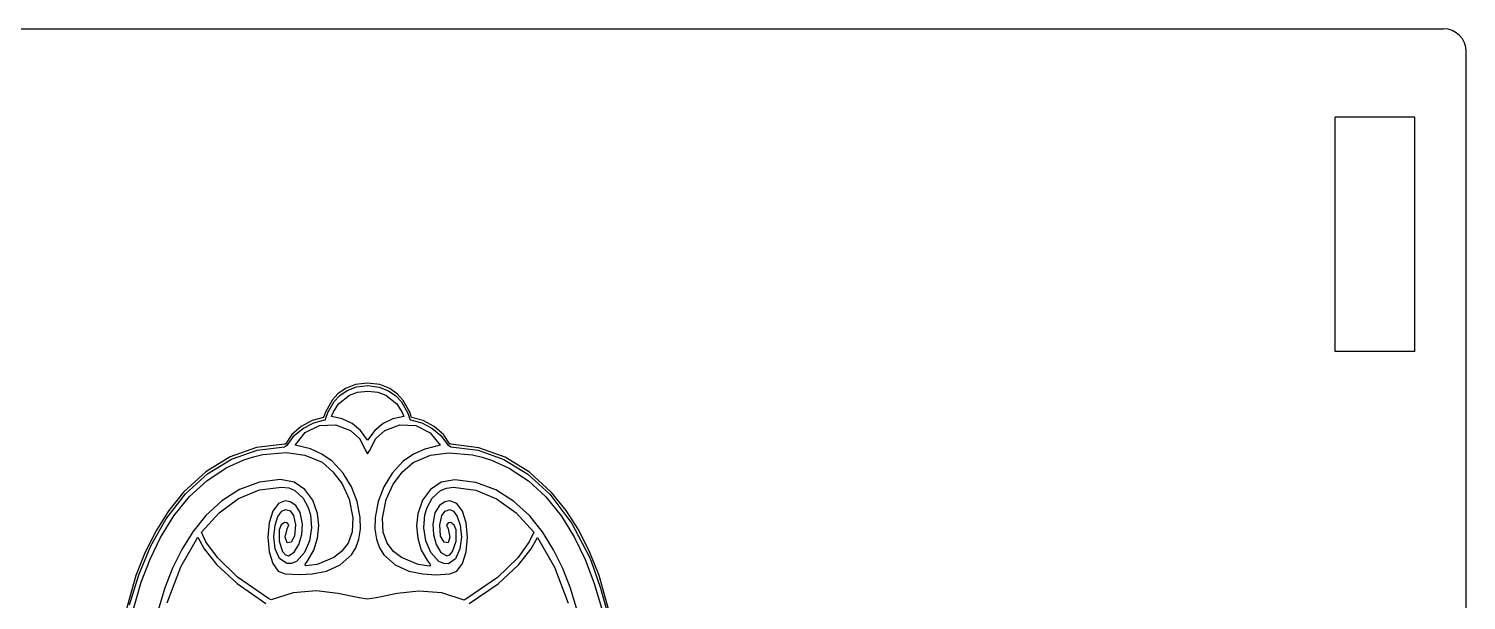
# Model space of a CAD drawing. Header units: millimetres. Extents: x -48 to 48, y 10 to 150.
# Drawn here: x -14.8 to 48.2, y 125 to 150 of the extents above; entities that cross this region are included whole.
import ezdxf

# ---------------------------------------------------------------- set-up
doc = ezdxf.new("R2010")
doc.units = ezdxf.units.MM

msp = doc.modelspace()

# ---------------------------------------------------------------- linework, layer by layer
at = {"color": 7, "linetype": 'Continuous', "lineweight": 25}
for p, q in [((-47.17, 150), (47.17, 150)), ((48.17, 26), (48.17, 149)), ((42.424, 135.875), (42.424, 146.125)), ((45.916, 146.125), (42.424, 146.125)), ((45.916, 135.875), (45.916, 146.125)), ((45.916, 135.875), (42.424, 135.875)), ((-0.945, 134.253), (-1.281, 134.013)), ((-0.514, 134.423), (-0.945, 134.253)), ((-0.879, 134.159), (-0.472, 134.315)), ((0.022, 134.485), (-0.514, 134.423)), ((-0.472, 134.315), (0.031, 134.373)), ((0.557, 134.418), (0.022, 134.485)), ((0.031, 134.373), (0.534, 134.312)), ((0.534, 134.312), (0.94, 134.152)), ((0.988, 134.247), (0.557, 134.418)), ((1.324, 134.005), (0.988, 134.247)), ((-1.534, 133.736), (-1.827, 133.218)), ((-1.726, 133.193), (-1.44, 133.681)), ((-1.281, 134.013), (-1.534, 133.736)), ((-1.495, 133.199), (-1.254, 133.582)), ((-1.44, 133.681), (-1.199, 133.937)), ((-1.254, 133.582), (-0.771, 133.962)), ((-1.199, 133.937), (-0.879, 134.159)), ((-0.771, 133.962), (-0.417, 134.087)), ((-0.417, 134.087), (0.023, 134.134)), ((0.023, 134.134), (0.463, 134.087)), ((0.463, 134.087), (0.816, 133.962)), ((0.816, 133.962), (1.299, 133.582)), ((0.94, 134.152), (1.259, 133.925)), ((1.259, 133.925), (1.5, 133.665)), ((1.299, 133.582), (1.539, 133.199)), ((1.576, 133.73), (1.324, 134.005)), ((1.5, 133.665), (1.783, 133.175)), ((1.869, 133.214), (1.576, 133.73)), ((-1.907, 132.982), (-2.406, 132.844)), ((-1.827, 133.218), (-1.907, 132.982)), ((-1.83, 132.869), (-1.811, 132.944)), ((-1.811, 132.944), (-1.726, 133.193)), ((-1.561, 133.017), (-1.495, 133.199)), ((-1.088, 132.919), (-1.561, 133.017)), ((1.605, 133.02), (1.132, 132.923)), ((1.539, 133.199), (1.605, 133.02)), ((1.783, 133.175), (1.862, 132.946)), ((1.862, 132.946), (1.881, 132.871)), ((1.948, 132.98), (1.869, 133.214)), ((2.448, 132.842), (1.948, 132.98)), ((-2.888, 132.585), (-3.299, 132.232)), ((-3.183, 132.198), (-2.787, 132.517)), ((-3.161, 131.769), (-2.716, 132.315)), ((-2.406, 132.844), (-2.888, 132.585)), ((-2.787, 132.517), (-2.342, 132.742)), ((-2.716, 132.315), (-2.087, 132.631)), ((-2.342, 132.742), (-1.907, 132.858)), ((-2.087, 132.631), (-1.384, 132.663)), ((-1.907, 132.858), (-1.83, 132.869)), ((-1.384, 132.663), (-0.728, 132.406)), ((-0.659, 132.713), (-1.088, 132.919)), ((-0.728, 132.406), (-0.324, 132.044)), ((-0.293, 132.409), (-0.659, 132.713)), ((0.021, 131.982), (-0.293, 132.409)), ((0.335, 132.41), (0.021, 131.982)), ((0.702, 132.715), (0.335, 132.41)), ((0.367, 132.043), (0.772, 132.405)), ((1.132, 132.923), (0.702, 132.715)), ((0.772, 132.405), (1.428, 132.663)), ((1.428, 132.663), (2.132, 132.63)), ((1.881, 132.871), (1.957, 132.86)), ((1.957, 132.86), (2.392, 132.743)), ((2.132, 132.63), (2.762, 132.313)), ((2.392, 132.743), (2.836, 132.516)), ((2.931, 132.583), (2.448, 132.842)), ((2.762, 132.313), (3.207, 131.765)), ((2.836, 132.516), (3.23, 132.195)), ((3.341, 132.228), (2.931, 132.583)), ((-3.621, 131.81), (-4.848, 131.66)), ((-4.816, 131.552), (-3.622, 131.697)), ((-3.622, 131.697), (-3.471, 131.799)), ((-3.585, 131.81), (-3.621, 131.81)), ((-3.299, 132.232), (-3.585, 131.81)), ((-3.471, 131.799), (-3.183, 132.198)), ((-2.49, 131.599), (-3.161, 131.769)), ((-0.324, 132.044), (-0.086, 131.556)), ((0.129, 131.556), (0.367, 132.043)), ((3.207, 131.765), (2.535, 131.596)), ((3.23, 132.195), (3.517, 131.795)), ((3.625, 131.805), (3.341, 132.228)), ((3.517, 131.795), (3.666, 131.691)), ((3.661, 131.805), (3.625, 131.805)), ((4.888, 131.655), (3.661, 131.805)), ((3.666, 131.691), (4.86, 131.545)), ((-6.002, 131.252), (-7.07, 130.596)), ((-7.003, 130.511), (-5.949, 131.154)), ((-6.181, 130.769), (-5.402, 131.12)), ((-4.848, 131.66), (-6.002, 131.252)), ((-5.949, 131.154), (-4.816, 131.552)), ((-5.402, 131.12), (-4.988, 131.254)), ((-4.988, 131.254), (-4.572, 131.357)), ((-4.572, 131.357), (-3.539, 131.441)), ((-3.539, 131.441), (-2.728, 131.335)), ((-2.728, 131.335), (-1.974, 131.018)), ((-1.982, 131.38), (-2.49, 131.599)), ((-1.531, 131.061), (-1.982, 131.38)), ((-1.057, 130.541), (-1.531, 131.061)), ((-0.086, 131.556), (0.021, 131.388)), ((0.021, 131.388), (0.129, 131.556)), ((1.576, 131.059), (1.1, 130.539)), ((2.027, 131.378), (1.576, 131.059)), ((2.019, 131.013), (2.774, 131.33)), ((2.535, 131.596), (2.027, 131.378)), ((2.774, 131.33), (3.586, 131.435)), ((3.586, 131.435), (4.618, 131.349)), ((4.618, 131.349), (5.034, 131.246)), ((4.86, 131.545), (5.992, 131.146)), ((6.042, 131.246), (4.888, 131.655)), ((5.034, 131.246), (5.448, 131.111)), ((5.448, 131.111), (6.226, 130.76)), ((5.992, 131.146), (7.045, 130.502)), ((7.11, 130.589), (6.042, 131.246)), ((-7.07, 130.596), (-8.043, 129.705)), ((-7.964, 129.631), (-7.003, 130.511)), ((-7.029, 130.207), (-6.181, 130.769)), ((-1.974, 131.018), (-1.499, 130.606)), ((-1.499, 130.606), (-1.092, 130.067)), ((-0.689, 129.946), (-1.057, 130.541)), ((1.1, 130.539), (0.732, 129.946)), ((1.138, 130.063), (1.545, 130.601)), ((1.545, 130.601), (2.019, 131.013)), ((6.226, 130.76), (7.074, 130.198)), ((7.045, 130.502), (8.007, 129.62)), ((8.081, 129.695), (7.11, 130.589)), ((-7.78, 129.519), (-7.029, 130.207)), ((-5.589, 129.825), (-6.375, 129.329)), ((-5.632, 129.428), (-4.714, 129.805)), ((-4.724, 130.147), (-5.589, 129.825)), ((-3.793, 130.261), (-4.724, 130.147)), ((-4.714, 129.805), (-3.747, 129.932)), ((-3.204, 130.147), (-3.793, 130.261)), ((-3.747, 129.932), (-3.434, 129.893)), ((-3.434, 129.893), (-3.175, 129.787)), ((-2.728, 129.831), (-3.204, 130.147)), ((-3.175, 129.787), (-2.8, 129.445)), ((-2.38, 129.358), (-2.728, 129.831)), ((-1.092, 130.067), (-0.791, 129.395)), ((-0.436, 129.295), (-0.689, 129.946)), ((0.732, 129.946), (0.479, 129.294)), ((0.835, 129.391), (1.138, 130.063)), ((2.772, 129.824), (2.423, 129.352)), ((3.248, 130.14), (2.772, 129.824)), ((2.843, 129.442), (3.218, 129.784)), ((3.218, 129.784), (3.477, 129.889)), ((3.838, 130.254), (3.248, 130.14)), ((3.477, 129.889), (3.79, 129.928)), ((3.79, 129.928), (4.757, 129.799)), ((4.769, 130.138), (3.838, 130.254)), ((4.757, 129.799), (5.675, 129.421)), ((5.635, 129.816), (4.769, 130.138)), ((6.42, 129.319), (5.635, 129.816)), ((7.074, 130.198), (7.824, 129.511)), ((-8.804, 128.547), (-7.964, 129.631)), ((-8.043, 129.705), (-8.686, 128.911)), ((-8.473, 128.666), (-7.78, 129.519)), ((-6.375, 129.329), (-7.066, 128.693)), ((-6.487, 128.81), (-5.632, 129.428)), ((-3.891, 129.212), (-4.135, 128.876)), ((-3.59, 129.334), (-3.891, 129.212)), ((-3.369, 129.289), (-3.59, 129.334)), ((-3.131, 129.129), (-3.369, 129.289)), ((-2.8, 129.445), (-2.584, 129.042)), ((-2.173, 128.772), (-2.38, 129.358)), ((-0.791, 129.395), (-0.631, 128.579)), ((-0.307, 128.602), (-0.436, 129.295)), ((0.479, 129.294), (0.349, 128.602)), ((0.674, 128.576), (0.835, 129.391)), ((2.423, 129.352), (2.216, 128.767)), ((2.626, 129.039), (2.843, 129.442)), ((3.408, 129.284), (3.17, 129.123)), ((3.631, 129.33), (3.408, 129.284)), ((3.932, 129.208), (3.631, 129.33)), ((4.176, 128.871), (3.932, 129.208)), ((5.675, 129.421), (6.529, 128.802)), ((7.11, 128.683), (6.42, 129.319)), ((7.824, 129.511), (8.516, 128.658)), ((8.007, 129.62), (8.975, 128.338)), ((8.723, 128.901), (8.081, 129.695)), ((-9.478, 127.353), (-8.804, 128.547)), ((-8.686, 128.911), (-9.236, 128.051)), ((-9.05, 127.731), (-8.473, 128.666)), ((-7.066, 128.693), (-7.641, 127.979)), ((-7.264, 127.96), (-6.487, 128.81)), ((-4.135, 128.876), (-4.299, 128.369)), ((-4.037, 128.27), (-3.91, 128.648)), ((-3.91, 128.648), (-3.744, 128.879)), ((-3.744, 128.879), (-3.578, 128.956)), ((-3.578, 128.956), (-3.376, 128.889)), ((-3.376, 128.889), (-3.232, 128.691)), ((-3.232, 128.691), (-3.139, 128.284)), ((-2.932, 128.814), (-3.131, 129.129)), ((-2.831, 128.306), (-2.932, 128.814)), ((-2.584, 129.042), (-2.486, 128.714)), ((-2.486, 128.714), (-2.441, 128.151)), ((-2.119, 128.244), (-2.173, 128.772)), ((-0.631, 128.579), (-0.659, 127.966)), ((-0.298, 128.088), (-0.307, 128.602)), ((0.349, 128.602), (0.339, 128.088)), ((0.701, 127.963), (0.674, 128.576)), ((2.216, 128.767), (2.162, 128.239)), ((2.482, 128.148), (2.528, 128.711)), ((2.528, 128.711), (2.626, 129.039)), ((2.973, 128.808), (2.873, 128.303)), ((3.17, 129.123), (2.973, 128.808)), ((3.181, 128.28), (3.273, 128.685)), ((3.273, 128.685), (3.418, 128.883)), ((3.418, 128.883), (3.62, 128.952)), ((3.62, 128.952), (3.786, 128.873)), ((3.786, 128.873), (3.951, 128.642)), ((3.951, 128.642), (4.078, 128.263)), ((4.34, 128.364), (4.176, 128.871)), ((6.529, 128.802), (7.305, 127.951)), ((7.683, 127.967), (7.11, 128.683)), ((8.516, 128.658), (9.092, 127.722)), ((9.272, 128.04), (8.723, 128.901)), ((-9.236, 128.051), (-9.729, 127.077)), ((-7.641, 127.979), (-8.127, 127.2)), ((-7.063, 127.536), (-7.264, 127.96)), ((-4.299, 128.369), (-4.359, 127.733)), ((-4.089, 127.747), (-4.037, 128.27)), ((-3.856, 128.062), (-3.86, 127.566)), ((-3.775, 128.272), (-3.856, 128.062)), ((-3.62, 128.386), (-3.775, 128.272)), ((-3.504, 128.368), (-3.62, 128.386)), ((-3.59, 127.736), (-3.505, 128.104)), ((-3.505, 128.104), (-3.434, 128.273)), ((-3.434, 128.273), (-3.504, 128.368)), ((-3.139, 128.284), (-3.179, 127.787)), ((-2.864, 127.852), (-2.831, 128.306)), ((-2.441, 128.151), (-2.53, 127.579)), ((-2.172, 127.697), (-2.119, 128.244)), ((-0.659, 127.966), (-0.836, 127.482)), ((-0.365, 127.649), (-0.298, 128.088)), ((0.339, 128.088), (0.405, 127.648)), ((0.877, 127.479), (0.701, 127.963)), ((2.162, 128.239), (2.215, 127.692)), ((2.571, 127.577), (2.482, 128.148)), ((2.873, 128.303), (2.905, 127.85)), ((3.221, 127.786), (3.181, 128.28)), ((3.545, 128.364), (3.475, 128.269)), ((3.475, 128.269), (3.548, 128.098)), ((3.662, 128.382), (3.545, 128.364)), ((3.548, 128.098), (3.631, 127.732)), ((3.816, 128.267), (3.662, 128.382)), ((3.897, 128.057), (3.816, 128.267)), ((3.901, 127.562), (3.897, 128.057)), ((4.078, 128.263), (4.129, 127.742)), ((4.399, 127.729), (4.34, 128.364)), ((7.305, 127.951), (7.104, 127.528)), ((8.168, 127.188), (7.683, 127.967)), ((8.975, 128.338), (9.718, 126.914)), ((9.763, 127.066), (9.272, 128.04)), ((-10.012, 126.088), (-9.478, 127.353)), ((-9.516, 126.769), (-9.05, 127.731)), ((-8.168, 126.436), (-7.416, 127.734)), ((-7.416, 127.734), (-7.143, 127.231)), ((-6.563, 126.847), (-7.063, 127.536)), ((-4.359, 127.733), (-4.301, 127.098)), ((-4.025, 127.227), (-4.089, 127.747)), ((-3.86, 127.566), (-3.704, 127.107)), ((-3.505, 127.495), (-3.59, 127.736)), ((-3.335, 127.518), (-3.505, 127.495)), ((-3.179, 127.787), (-3.335, 127.518)), ((-3.193, 127.076), (-2.992, 127.415)), ((-2.992, 127.415), (-2.864, 127.852)), ((-2.53, 127.579), (-2.751, 127.066)), ((-2.331, 127.173), (-2.172, 127.697)), ((-0.836, 127.482), (-1.118, 127.112)), ((-0.684, 126.97), (-0.496, 127.278)), ((-0.496, 127.278), (-0.365, 127.649)), ((0.405, 127.648), (0.537, 127.277)), ((0.537, 127.277), (0.724, 126.969)), ((1.159, 127.11), (0.877, 127.479)), ((2.215, 127.692), (2.373, 127.167)), ((2.791, 127.063), (2.571, 127.577)), ((2.905, 127.85), (3.032, 127.411)), ((3.032, 127.411), (3.233, 127.071)), ((3.376, 127.516), (3.221, 127.786)), ((3.546, 127.492), (3.376, 127.516)), ((3.631, 127.732), (3.546, 127.492)), ((3.744, 127.104), (3.901, 127.562)), ((4.129, 127.742), (4.066, 127.222)), ((4.341, 127.093), (4.399, 127.729)), ((7.104, 127.528), (6.603, 126.839)), ((7.188, 127.226), (7.461, 127.729)), ((7.461, 127.729), (8.208, 126.43)), ((9.092, 127.722), (9.557, 126.759)), ((-9.729, 127.077), (-10.135, 126.065)), ((-9.899, 125.77), (-9.516, 126.769)), ((-8.127, 127.2), (-8.533, 126.375)), ((-7.143, 127.231), (-6.584, 126.528)), ((-5.68, 125.986), (-6.563, 126.847)), ((-4.301, 127.098), (-4.14, 126.591)), ((-3.837, 126.8), (-4.025, 127.227)), ((-3.527, 126.58), (-3.837, 126.8)), ((-3.704, 127.107), (-3.583, 126.963)), ((-3.583, 126.963), (-3.447, 126.921)), ((-3.447, 126.921), (-3.193, 127.076)), ((-3.099, 126.679), (-3.328, 126.582)), ((-2.751, 127.066), (-3.099, 126.679)), ((-2.733, 126.526), (-2.597, 126.715)), ((-2.597, 126.715), (-2.331, 127.173)), ((-1.466, 126.843), (-2.195, 126.547)), ((-1.118, 127.112), (-1.466, 126.843)), ((-1.184, 126.521), (-0.684, 126.97)), ((0.724, 126.969), (1.223, 126.52)), ((1.507, 126.841), (1.159, 127.11)), ((2.235, 126.543), (1.507, 126.841)), ((2.373, 127.167), (2.638, 126.709)), ((2.638, 126.709), (2.774, 126.52)), ((3.138, 126.675), (2.791, 127.063)), ((3.367, 126.578), (3.138, 126.675)), ((3.233, 127.071), (3.486, 126.917)), ((3.486, 126.917), (3.623, 126.96)), ((3.877, 126.796), (3.567, 126.576)), ((3.623, 126.96), (3.744, 127.104)), ((4.066, 127.222), (3.877, 126.796)), ((4.179, 126.586), (4.341, 127.093)), ((6.603, 126.839), (5.719, 125.979)), ((6.627, 126.522), (7.188, 127.226)), ((8.574, 126.362), (8.168, 127.188)), ((9.557, 126.759), (9.939, 125.76)), ((9.718, 126.914), (9.812, 126.69)), ((10.169, 126.053), (9.763, 127.066)), ((9.812, 126.69), (10.234, 125.512)), ((-10.135, 126.065), (-10.698, 124.078)), ((-10.421, 124.777), (-10.012, 126.088)), ((-8.533, 126.375), (-8.869, 125.522)), ((-8.769, 124.861), (-8.168, 126.436)), ((-6.584, 126.528), (-5.696, 125.704)), ((-4.14, 126.591), (-3.897, 126.254)), ((-3.897, 126.254), (-3.592, 126.132)), ((-3.592, 126.132), (-2.969, 126.097)), ((-3.328, 126.582), (-3.527, 126.58)), ((-2.969, 126.097), (-2.407, 126.13)), ((-2.693, 126.476), (-2.733, 126.526)), ((-2.195, 126.547), (-2.693, 126.476)), ((-2.407, 126.13), (-1.785, 126.256)), ((-1.785, 126.256), (-1.184, 126.521)), ((1.223, 126.52), (1.824, 126.254)), ((1.824, 126.254), (2.446, 126.127)), ((2.733, 126.47), (2.235, 126.543)), ((2.446, 126.127), (3.008, 126.094)), ((2.774, 126.52), (2.733, 126.47)), ((3.008, 126.094), (3.631, 126.128)), ((3.567, 126.576), (3.367, 126.578)), ((3.631, 126.128), (3.935, 126.25)), ((3.935, 126.25), (4.179, 126.586)), ((5.738, 125.699), (6.627, 126.522)), ((8.208, 126.43), (8.806, 124.855)), ((8.909, 125.509), (8.574, 126.362)), ((10.729, 124.066), (10.169, 126.053)), ((-10.229, 124.651), (-9.899, 125.77)), ((-8.869, 125.522), (-9.209, 124.4)), ((-5.696, 125.704), (-4.437, 124.837)), ((-4.329, 125.051), (-5.68, 125.986)), ((-2.222, 125.383), (-3.239, 125.302)), ((-1.28, 125.274), (-2.222, 125.383)), ((2.26, 125.38), (1.318, 125.273)), ((3.276, 125.299), (2.26, 125.38)), ((5.719, 125.979), (4.367, 125.046)), ((4.478, 124.836), (5.738, 125.699)), ((9.247, 124.387), (8.909, 125.509)), ((9.939, 125.76), (10.265, 124.64)), ((10.234, 125.512), (10.569, 124.307)), ((-4.211, 124.99), (-4.329, 125.051)), ((-3.239, 125.302), (-4.211, 124.99)), ((-0.352, 125.085), (-1.28, 125.274)), ((0.019, 125.024), (-0.352, 125.085)), ((0.39, 125.084), (0.019, 125.024)), ((1.318, 125.273), (0.39, 125.084)), ((4.249, 124.985), (3.276, 125.299)), ((4.367, 125.046), (4.249, 124.985))]:
    msp.add_line(p, q, dxfattribs=at)
msp.add_arc((47.17, 149), 1, 0, 90, dxfattribs=at)

doc.saveas('drawing.dxf')
